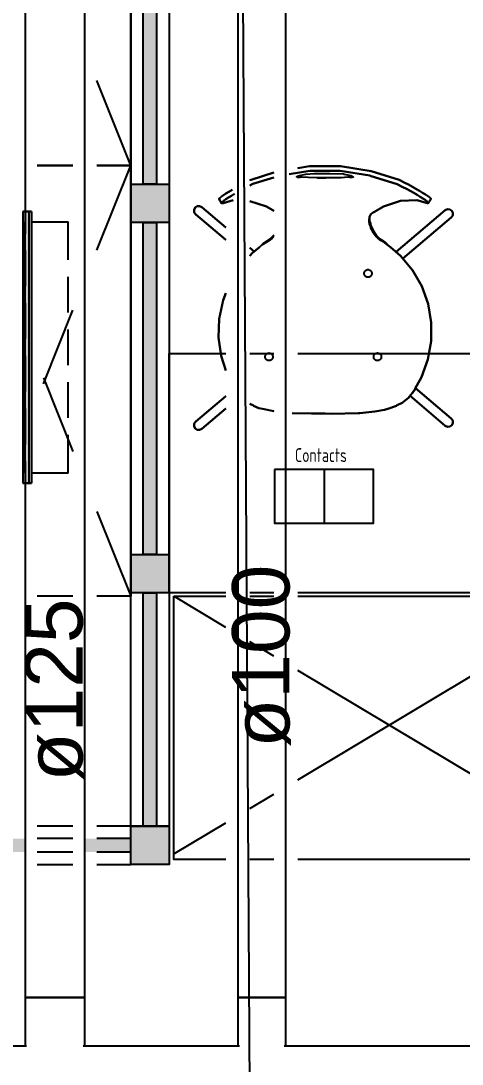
# Model space of a CAD drawing. Extents: x 25325 to 182345, y 3956 to 147305.
# Drawn here: x 91178.691 to 91179.417, y 73653.2 to 73654.916 of the extents above; entities that cross this region are included whole.
import ezdxf

# ---------------------------------------------------------------- set-up
doc = ezdxf.new("R2010")
doc.units = 0
doc.header["$MEASUREMENT"] = 0
doc.layers.add('CAT6A UNDERGROUND PORTS ROUTING', color=1, linetype='CONTINUOUS')
doc.layers.add('CONTACTORS', color=3, linetype='CONTINUOUS')
doc.styles.add('PDF Arial', font='arial.ttf')
doc.styles.add('Tabla_100', font='simplex.shx', dxfattribs={"width": 0.7, "height": 20})

# ---------------------------------------------------------------- blocks, each defined once
blk = doc.blocks.new('Sheet-Климатична и вентилационна система офис помещение етаж 4_1')
at = {"layer": 'CAT6A UNDERGROUND PORTS ROUTING', "true_color": 0xd8d8d8, "transparency": 33554687}
for points in [[(10.9177, 17.3519), (10.9177, 17.9614), (10.8957, 17.9614), (10.8957, 17.3519)], [(10.8752, 17.2889), (10.9382, 17.2889), (10.9382, 17.3519), (10.8752, 17.3519)], [(10.9177, 16.7424), (10.9177, 17.2889), (10.8957, 17.2889), (10.8957, 16.7424)], [(11.3026, 17.248), (11.2906, 17.2587), (11.2849, 17.2618), (11.2849, 17.2602), (11.2906, 17.2575), (11.296, 17.2533)], [(10.8752, 16.6794), (10.9382, 16.6794), (10.9382, 16.7424), (10.8752, 16.7424)], [(10.9177, 16.2959), (10.9177, 16.6794), (10.8957, 16.6794), (10.8957, 16.2959)], [(10.8752, 16.2329), (10.9382, 16.2329), (10.9382, 16.2959), (10.8752, 16.2959)]]:
    blk.add_hatch(color=254, dxfattribs=at).paths.add_polyline_path(points)
at = {"layer": 'CAT6A UNDERGROUND PORTS ROUTING', "transparency": 33554687}
for points in [[(10.7001, 16.8601), (10.7083, 16.8601), (10.7083, 17.3065), (10.6974, 17.3065), (10.6974, 16.8601)], [(10.7118, 16.8601), (10.7118, 17.3065), (10.7083, 17.3065), (10.7083, 16.8601)]]:
    blk.add_hatch(color=256, dxfattribs=at).paths.add_polyline_path(points)
at = {"layer": 'CAT6A UNDERGROUND PORTS ROUTING', "true_color": 0xd8d8d8, "transparency": 33554687}
h = blk.add_hatch(color=254, dxfattribs=at)
h.paths.add_polyline_path([(11.2849, 17.2602), (11.2849, 17.2618), (11.279, 17.268), (11.2741, 17.2755), (11.2741, 17.2724), (11.2813, 17.2636)])
h.paths.add_polyline_path([(11.2735, 17.2736), (11.2735, 17.2769), (11.2676, 17.2908), (11.2694, 17.2827), (11.2704, 17.2793)])
h = blk.add_hatch(color=254, dxfattribs=at)
h.paths.add_polyline_path([(10.525, 16.2534), (10.7013, 16.2534), (10.7013, 16.2754), (10.2154, 16.2754), (10.2154, 16.2534)])
h.paths.add_polyline_path([(10.8752, 16.2534), (10.8752, 16.2754), (10.7997, 16.2754), (10.7997, 16.2534)])
at = {"layer": 'CAT6A UNDERGROUND PORTS ROUTING', "color": 253, "true_color": 0x9c9c9c, "transparency": 33554687}
for points in [[(10.8752, 16.2959), (10.8752, 19.9942)], [(10.9382, 19.9942), (10.9382, 16.2959), (10.8752, 16.2959), (10.9382, 16.2959), (10.9382, 16.2329), (10.8752, 16.2329), (10.8752, 16.2959)], [(10.8752, 18.0911), (10.8752, 17.3825), (10.8194, 17.3825)], [(10.9177, 17.3519), (10.8957, 17.3519), (10.8957, 17.9614), (10.9177, 17.9614), (10.9177, 17.3519)], [(10.8194, 17.243), (10.8752, 17.3825), (10.8194, 17.522)], [(10.78, 17.3825), (10.721, 17.3825)], [(10.721, 17.3825), (10.78, 17.3825)], [(10.8752, 17.3825), (10.8752, 16.6739), (10.8194, 16.6739)], [(10.8194, 17.3825), (10.8752, 17.3825)], [(11.1499, 17.3779), (11.1691, 17.3811), (11.1948, 17.3811), (11.2204, 17.3812), (11.2706, 17.3732), (11.2709, 17.3731), (11.3166, 17.3591), (11.3264, 17.354), (11.3324, 17.3509), (11.3385, 17.3475), (11.3445, 17.3442), (11.3502, 17.3409), (11.3554, 17.3377), (11.3599, 17.3348), (11.3636, 17.3323), (11.3665, 17.3302), (11.3683, 17.3286), (11.3691, 17.3275), (11.3688, 17.327), (11.3648, 17.3203), (11.365, 17.3209), (11.3641, 17.322), (11.3623, 17.3236), (11.3595, 17.3257), (11.3558, 17.3282), (11.3513, 17.331), (11.3462, 17.3341), (11.3407, 17.3374), (11.3349, 17.3407), (11.3289, 17.3439), (11.323, 17.347), (11.3135, 17.3519), (11.269, 17.3656), (11.2687, 17.3657), (11.2198, 17.3736), (11.1948, 17.3736), (11.1697, 17.3735), (11.136, 17.3679)], [(11.3648, 17.3203), (11.3688, 17.327), (11.3691, 17.3275), (11.3683, 17.3286), (11.3665, 17.3302), (11.3636, 17.3323), (11.3599, 17.3348), (11.3554, 17.3377), (11.3502, 17.3409), (11.3445, 17.3442), (11.3385, 17.3475), (11.3324, 17.3509), (11.3264, 17.354), (11.3166, 17.3591), (11.2709, 17.3731), (11.2706, 17.3732), (11.2204, 17.3812), (11.1948, 17.3812), (11.1691, 17.3812), (11.1499, 17.378)], [(11.0712, 17.3581), (11.0731, 17.3591), (11.1105, 17.3708)], [(11.1105, 17.3708), (11.0731, 17.3591), (11.0712, 17.3581)], [(11.136, 17.3679), (11.1697, 17.3735), (11.1948, 17.3736), (11.2198, 17.3736), (11.2687, 17.3657), (11.269, 17.3656), (11.3135, 17.3519), (11.323, 17.347), (11.3289, 17.3439), (11.3349, 17.3407), (11.3407, 17.3374), (11.3462, 17.3341), (11.3513, 17.331), (11.3558, 17.3282), (11.3595, 17.3257), (11.3623, 17.3236), (11.3641, 17.322), (11.365, 17.3209), (11.3648, 17.3203), (11.3635, 17.3204), (11.3457, 17.3253), (11.3193, 17.3241), (11.2909, 17.3149), (11.2763, 17.3062), (11.2739, 17.305), (11.271, 17.3029), (11.2703, 17.3021), (11.2681, 17.2979), (11.2681, 17.2976), (11.2674, 17.2924), (11.2676, 17.2908), (11.2682, 17.2861), (11.2694, 17.2827), (11.2704, 17.2793), (11.2735, 17.2736), (11.2741, 17.2724), (11.279, 17.2657), (11.2813, 17.2636), (11.2849, 17.2602), (11.2906, 17.2575), (11.296, 17.2533), (11.3026, 17.248), (11.3191, 17.2341), (11.3387, 17.2104), (11.3539, 17.1837), (11.3643, 17.1547)], [(11.2678, 17.2952), (11.2682, 17.2911), (11.2694, 17.2872), (11.2704, 17.2833), (11.2735, 17.2769), (11.2741, 17.2755), (11.279, 17.268), (11.2813, 17.2657), (11.2849, 17.2618), (11.2906, 17.2587), (11.296, 17.2539), (11.3026, 17.248), (11.296, 17.2533), (11.2906, 17.2575), (11.2849, 17.2602), (11.2813, 17.2636), (11.279, 17.2657), (11.2741, 17.2724), (11.2735, 17.2736), (11.2704, 17.2793), (11.2694, 17.2827), (11.2682, 17.2861), (11.2676, 17.2908), (11.2674, 17.2924), (11.2681, 17.2976), (11.2681, 17.2979), (11.2703, 17.3021), (11.271, 17.3029), (11.2739, 17.305), (11.2763, 17.3062), (11.2763, 17.3063), (11.2909, 17.3149), (11.3193, 17.3241), (11.3457, 17.3253), (11.3635, 17.3204), (11.3648, 17.3203), (11.365, 17.3209), (11.3641, 17.322), (11.3623, 17.3236), (11.3595, 17.3257), (11.3558, 17.3282), (11.3513, 17.331), (11.3462, 17.3341), (11.3407, 17.3374), (11.3349, 17.3407), (11.3289, 17.3439), (11.323, 17.347), (11.3135, 17.3519), (11.269, 17.3656), (11.2687, 17.3657), (11.2198, 17.3736), (11.1948, 17.3736), (11.1697, 17.3735), (11.136, 17.3679)], [(11.1807, 17.3619), (11.1669, 17.3624), (11.1573, 17.3632), (11.1548, 17.363), (11.1536, 17.3628), (11.1524, 17.3628), (11.1512, 17.3627), (11.1502, 17.3628), (11.1494, 17.3629), (11.1488, 17.363), (11.1485, 17.3633), (11.1483, 17.3635), (11.1484, 17.3638), (11.1487, 17.3642), (11.1492, 17.3645), (11.15, 17.3649), (11.1509, 17.3653), (11.1526, 17.3658), (11.1632, 17.3682), (11.177, 17.3691), (11.1833, 17.3692), (11.1949, 17.3692), (11.203, 17.3692), (11.2252, 17.3685), (11.2262, 17.3684), (11.2371, 17.3658), (11.2382, 17.3655), (11.2392, 17.3651), (11.24, 17.3648), (11.2407, 17.3644), (11.2411, 17.364), (11.2413, 17.3637), (11.2413, 17.3634), (11.2411, 17.3632), (11.2406, 17.363), (11.2399, 17.3628), (11.239, 17.3628), (11.238, 17.3627), (11.2368, 17.3628), (11.2356, 17.3629), (11.2349, 17.363), (11.2324, 17.3632), (11.2216, 17.3623), (11.1807, 17.3619), (11.1669, 17.3624), (11.1573, 17.3632), (11.1548, 17.363), (11.1536, 17.3628), (11.1524, 17.3628), (11.1512, 17.3627), (11.1502, 17.3628), (11.1494, 17.3629), (11.1488, 17.363), (11.1485, 17.3633), (11.1483, 17.3635), (11.1484, 17.3638), (11.1487, 17.3642), (11.1492, 17.3645), (11.15, 17.3649), (11.1509, 17.3653), (11.1526, 17.3658), (11.1632, 17.3682), (11.177, 17.3691), (11.1833, 17.3692), (11.1949, 17.3692), (11.203, 17.3692), (11.2252, 17.3685), (11.2262, 17.3684), (11.2371, 17.3658), (11.2382, 17.3655), (11.2392, 17.3651), (11.24, 17.3648), (11.2407, 17.3644), (11.2411, 17.364), (11.2413, 17.3637), (11.2413, 17.3634), (11.2411, 17.3632), (11.2406, 17.363), (11.2399, 17.3628), (11.239, 17.3628), (11.238, 17.3627), (11.2368, 17.3628), (11.2356, 17.3629), (11.2349, 17.363), (11.2324, 17.3632), (11.2216, 17.3623), (11.1964, 17.3615), (11.1949, 17.3616), (11.1822, 17.3617)], [(11.1897, 17.3694), (11.1897, 17.3693)], [(11.1897, 17.3694), (11.1897, 17.3693)], [(10.8752, 17.3519), (10.9382, 17.3519), (10.9382, 17.2889), (10.8752, 17.2889), (10.8752, 17.3519)], [(11.1105, 17.3627), (11.0762, 17.352), (11.0712, 17.3494)], [(11.0712, 17.3494), (11.0762, 17.352), (11.1105, 17.3627)], [(11.1105, 17.3627), (11.0762, 17.352), (11.0712, 17.3494)], [(11.0461, 17.3357), (11.0408, 17.3325), (11.036, 17.3296), (11.0319, 17.3269), (11.0287, 17.3246), (11.0263, 17.3227), (11.025, 17.3213), (11.0247, 17.3205), (11.0206, 17.3272), (11.0208, 17.328), (11.0221, 17.3293), (11.0245, 17.3312), (11.0278, 17.3335), (11.0319, 17.3362), (11.0368, 17.3392), (11.0422, 17.3425)], [(11.0422, 17.3425), (11.0368, 17.3392), (11.0319, 17.3362), (11.0278, 17.3335), (11.0245, 17.3312), (11.0221, 17.3293), (11.0208, 17.328), (11.0206, 17.3272), (11.0247, 17.3205)], [(11.0439, 17.3253), (11.0273, 17.3207), (11.0254, 17.3203), (11.0247, 17.3205), (11.025, 17.3213), (11.0263, 17.3227), (11.0287, 17.3246), (11.0319, 17.3269), (11.036, 17.3296), (11.0408, 17.3325), (11.0461, 17.3357)], [(11.0461, 17.3357), (11.0408, 17.3325), (11.036, 17.3296), (11.0319, 17.3269), (11.0287, 17.3246), (11.0263, 17.3227), (11.025, 17.3213), (11.0247, 17.3205), (11.0254, 17.3203), (11.0273, 17.3207), (11.0439, 17.3253)], [(11.0318, 17.2804), (10.9922, 17.3139), (10.9885, 17.3157), (10.9844, 17.3155), (10.9811, 17.3132), (10.9794, 17.3095), (10.9798, 17.3053), (10.9823, 17.3019), (11.0318, 17.26)], [(11.0318, 17.26), (10.9823, 17.3019), (10.9798, 17.3053), (10.9794, 17.3095), (10.9811, 17.3132), (10.9844, 17.3155), (10.9885, 17.3157), (10.9922, 17.3139), (11.0318, 17.2804)], [(11.1105, 17.3079), (11.0988, 17.3149), (11.0712, 17.3238)], [(11.0712, 17.3238), (11.0988, 17.3149), (11.1105, 17.3079)], [(11.2694, 17.2872), (11.2704, 17.2833), (11.2735, 17.2769), (11.2741, 17.2755), (11.279, 17.268), (11.2813, 17.2657), (11.2849, 17.2618), (11.2849, 17.2602), (11.2813, 17.2636), (11.279, 17.2657), (11.2741, 17.2724), (11.2735, 17.2736), (11.2704, 17.2793), (11.2694, 17.2827), (11.2682, 17.2861), (11.2676, 17.2908), (11.2674, 17.2924), (11.2678, 17.2952), (11.2682, 17.2911), (11.2694, 17.2872)], [(11.323, 17.2294), (11.4025, 17.2968), (11.323, 17.2294), (11.3191, 17.2341), (11.3117, 17.2403), (11.3925, 17.3088), (11.3963, 17.3106), (11.4004, 17.3103), (11.4037, 17.308), (11.4054, 17.3043), (11.4049, 17.3002), (11.4025, 17.2968), (11.4049, 17.3002), (11.4054, 17.3043), (11.4037, 17.308), (11.4004, 17.3103), (11.3963, 17.3106), (11.3925, 17.3088), (11.3117, 17.2403)], [(10.8957, 16.7424), (10.8957, 17.2889), (10.9177, 17.2889), (10.9177, 16.7424), (10.8957, 16.7424)], [(11.1105, 17.2681), (11.1086, 17.2657), (11.1081, 17.2649), (11.1048, 17.2618), (11.0932, 17.2539), (11.0917, 17.2529), (11.0871, 17.248), (11.0751, 17.2385), (11.0712, 17.234)], [(11.0712, 17.234), (11.0751, 17.2385), (11.0871, 17.248), (11.0917, 17.2523), (11.0932, 17.2533), (11.1048, 17.2602), (11.1081, 17.263), (11.1086, 17.2636), (11.1105, 17.2658)], [(11.1105, 17.2658), (11.1086, 17.2636), (11.1081, 17.263), (11.1048, 17.2602), (11.0932, 17.2533), (11.0917, 17.2523), (11.0871, 17.248), (11.0917, 17.2529), (11.0932, 17.2539), (11.1048, 17.2618), (11.1081, 17.2649), (11.1086, 17.2657), (11.1105, 17.2681)], [(11.1105, 17.2658), (11.1086, 17.2636), (11.1081, 17.263), (11.1048, 17.2602), (11.0932, 17.2533), (11.0917, 17.2523), (11.0871, 17.248)], [(11.2849, 17.2618), (11.2906, 17.2587), (11.296, 17.2539), (11.3026, 17.248), (11.296, 17.2533), (11.2906, 17.2575), (11.2849, 17.2602), (11.2849, 17.2618), (11.2849, 17.2602)], [(11.0712, 17.234), (11.0751, 17.2385), (11.0783, 17.241), (11.0712, 17.2471)], [(11.0712, 17.2471), (11.0783, 17.241)], [(11.1408, 16.9752), (11.1726, 16.9743), (11.1949, 16.9745), (11.2054, 16.9742), (11.2497, 16.9751), (11.2521, 16.9752), (11.277, 16.978), (11.2926, 16.9806), (11.298, 16.9821), (11.3124, 16.9874), (11.3127, 16.9876), (11.3228, 16.9927), (11.3242, 16.9937), (11.3325, 17.0009), (11.3334, 17.0017), (11.3387, 17.0086), (11.3424, 17.0137), (11.3439, 17.0167), (11.3459, 17.0208), (11.3535, 17.0341), (11.3641, 17.0631), (11.3694, 17.0935), (11.3695, 17.1243), (11.3643, 17.1547), (11.3539, 17.1837), (11.3387, 17.2104), (11.3191, 17.2341), (11.3026, 17.248)], [(11.2656, 17.1986), (11.2645, 17.1987), (11.2635, 17.199), (11.2625, 17.1995), (11.2616, 17.2001), (11.2609, 17.2009), (11.2602, 17.2018), (11.2598, 17.2027), (11.2595, 17.2038), (11.2594, 17.2049), (11.2595, 17.206), (11.2598, 17.207), (11.2602, 17.208), (11.2609, 17.2089), (11.2616, 17.2097), (11.2625, 17.2103), (11.2635, 17.2108), (11.2645, 17.2111), (11.2656, 17.2112), (11.2667, 17.2111), (11.2677, 17.2108), (11.2687, 17.2103), (11.2696, 17.2097), (11.2704, 17.2089), (11.271, 17.208), (11.2714, 17.207), (11.2717, 17.206), (11.2718, 17.2049), (11.2717, 17.2038), (11.2714, 17.2027), (11.271, 17.2018), (11.2704, 17.2009), (11.2696, 17.2001), (11.2687, 17.1995), (11.2677, 17.199), (11.2667, 17.1987), (11.2656, 17.1986)], [(11.0318, 17.0455), (11.0241, 17.0692), (11.0198, 17.0997), (11.0209, 17.1305), (11.0272, 17.1607), (11.0318, 17.1724)], [(11.0318, 17.1724), (11.0272, 17.1607), (11.0209, 17.1305), (11.0198, 17.0997), (11.0241, 17.0692), (11.0318, 17.0455)], [(10.7315, 17.0233), (10.78, 17.1446)], [(11.3643, 17.1547), (11.3695, 17.1243), (11.3694, 17.0935), (11.3641, 17.0631), (11.3535, 17.0341), (11.3459, 17.0208), (11.3439, 17.0167), (11.3424, 17.0137), (11.3387, 17.0086), (11.3334, 17.0017), (11.3325, 17.0009), (11.3242, 16.9937), (11.3228, 16.9927), (11.3127, 16.9876), (11.3124, 16.9874), (11.298, 16.9821), (11.2926, 16.9806), (11.277, 16.978), (11.2521, 16.9752), (11.2497, 16.9751), (11.2054, 16.9742), (11.1949, 16.9745), (11.1726, 16.9743), (11.1408, 16.9752)], [(10.9382, 17.0731), (11.0318, 17.0731)], [(11.0318, 16.6794), (10.9382, 16.6794), (10.9382, 17.0731)], [(11.0712, 17.0731), (11.1105, 17.0731)], [(11.1026, 17.0615), (11.1016, 17.0616), (11.1005, 17.0619), (11.0995, 17.0624), (11.0986, 17.063), (11.0979, 17.0638), (11.0973, 17.0647), (11.0968, 17.0657), (11.0965, 17.0667), (11.0964, 17.0678), (11.0965, 17.0689), (11.0968, 17.0699), (11.0973, 17.0709), (11.0979, 17.0718), (11.0986, 17.0726), (11.0995, 17.0732), (11.1005, 17.0737), (11.1016, 17.074), (11.1026, 17.0741), (11.1037, 17.074), (11.1048, 17.0737), (11.1057, 17.0732), (11.1066, 17.0726), (11.1074, 17.0718), (11.108, 17.0709), (11.1085, 17.0699), (11.1088, 17.0689), (11.1088, 17.0678), (11.1088, 17.0667), (11.1085, 17.0657), (11.108, 17.0647), (11.1074, 17.0638), (11.1066, 17.063), (11.1057, 17.0624), (11.1048, 17.0619), (11.1037, 17.0616), (11.1026, 17.0615)], [(11.1499, 17.0731), (12.3948, 17.0731), (12.3948, 16.6794), (11.1499, 16.6794)], [(11.2811, 17.0615), (11.2801, 17.0616), (11.279, 17.0619), (11.278, 17.0624), (11.2771, 17.063), (11.2764, 17.0638), (11.2758, 17.0647), (11.2753, 17.0657), (11.275, 17.0667), (11.2749, 17.0678), (11.275, 17.0689), (11.2753, 17.0699), (11.2758, 17.0709), (11.2764, 17.0718), (11.2771, 17.0726), (11.278, 17.0732), (11.279, 17.0737), (11.2801, 17.074), (11.2811, 17.0741), (11.2822, 17.074), (11.2833, 17.0737), (11.2842, 17.0732), (11.2851, 17.0726), (11.2859, 17.0718), (11.2865, 17.0709), (11.287, 17.0699), (11.2872, 17.0689), (11.2873, 17.0678), (11.2872, 17.0667), (11.287, 17.0657), (11.2865, 17.0647), (11.2859, 17.0638), (11.2851, 17.063), (11.2842, 17.0624), (11.2833, 17.0619), (11.2822, 17.0616), (11.2811, 17.0615)], [(10.7315, 17.0331), (10.78, 16.9118)], [(11.3347, 17.0034), (11.3925, 16.9544), (11.3963, 16.9526), (11.4004, 16.9529), (11.4037, 16.9552), (11.4054, 16.9589), (11.4049, 16.963), (11.4025, 16.9664), (11.3437, 17.0163), (11.4025, 16.9664), (11.4049, 16.963), (11.4054, 16.9589), (11.4037, 16.9552), (11.4004, 16.9529), (11.3963, 16.9526), (11.3925, 16.9544), (11.3347, 17.0034), (11.3437, 17.0163)], [(11.0318, 17.0033), (10.9823, 16.9613), (10.9798, 16.9579), (10.9794, 16.9538), (10.9811, 16.9501), (10.9844, 16.9478), (10.9885, 16.9475), (10.9922, 16.9493), (11.0318, 16.9828)], [(11.0318, 16.9828), (10.9922, 16.9493), (10.9885, 16.9475), (10.9844, 16.9478), (10.9811, 16.9501), (10.9794, 16.9538), (10.9798, 16.9579), (10.9823, 16.9613), (11.0318, 17.0033)], [(11.1105, 16.9785), (11.0917, 16.9821), (11.0862, 16.9835), (11.0773, 16.9874), (11.077, 16.9876), (11.0712, 16.9902)], [(11.0712, 16.9902), (11.077, 16.9876), (11.0773, 16.9874), (11.0862, 16.9835), (11.0917, 16.9821), (11.1105, 16.9785)], [(10.8194, 16.8134), (10.8752, 16.6739)], [(10.8752, 16.7424), (10.9382, 16.7424), (10.9382, 16.6794), (10.8752, 16.6794), (10.8752, 16.7424)], [(10.9177, 16.6794), (10.9177, 16.2959), (10.8957, 16.2959), (10.8957, 16.6794), (10.9177, 16.6794)], [(11.1105, 16.6794), (11.0712, 16.6794)], [(10.78, 16.6739), (10.721, 16.6739)], [(11.0318, 16.6226), (10.9461, 16.6739)], [(10.9461, 16.6739), (11.0318, 16.6739)], [(11.0318, 16.2408), (10.9461, 16.2408), (10.9461, 16.6739)], [(11.0712, 16.6739), (11.1105, 16.6739)], [(11.1499, 16.3721), (11.6547, 16.6739)], [(11.1499, 16.6739), (11.6547, 16.6739), (11.6547, 16.2408), (11.1499, 16.2408)], [(11.1105, 16.5755), (11.0712, 16.5991)], [(11.6547, 16.2502), (11.1499, 16.552)], [(11.0712, 16.325), (11.1105, 16.3486)], [(10.9461, 16.2502), (11.0318, 16.3015)], [(10.78, 16.2959), (10.721, 16.2959)], [(10.8194, 16.2329), (10.8752, 16.2329), (10.8752, 16.2959), (10.8194, 16.2959)], [(10.78, 16.2754), (10.721, 16.2754)], [(10.8194, 16.2534), (10.8752, 16.2534), (10.8752, 16.2754), (10.8194, 16.2754)], [(10.721, 16.2534), (10.78, 16.2534)], [(10.721, 16.2329), (10.78, 16.2329)], [(11.1105, 16.2408), (11.0712, 16.2408)]]:
    blk.add_lwpolyline(points, dxfattribs=at)
at = {"layer": 'CAT6A UNDERGROUND PORTS ROUTING', "transparency": 33554687}
for points in [[(11.0515, 18.7685), (11.0515, 16.014)], [(11.1302, 16.014), (11.1302, 18.1414)], [(10.7013, 17.6942), (10.7013, 17.3065)], [(10.7997, 16.014), (10.7997, 17.6942)], [(10.7013, 17.3065), (10.7013, 17.2703)], [(10.7013, 17.2427), (10.7013, 17.1837)], [(10.7013, 17.1561), (10.7013, 17.0971)], [(10.7013, 17.0695), (10.7013, 17.0105)], [(10.7013, 16.9829), (10.7013, 16.9238)], [(10.7013, 16.8963), (10.7013, 16.8601)], [(10.7013, 16.8601), (10.7013, 16.014)], [(10.7505, 16.014), (10.7378, 16.014), (10.7259, 16.014), (10.7157, 16.014), (10.7079, 16.014), (10.703, 16.014), (10.7013, 16.014)], [(10.7013, 16.014), (10.7013, 15.934)], [(10.7013, 16.014), (10.703, 16.014), (10.7079, 16.014), (10.7157, 16.014), (10.7259, 16.014), (10.7378, 16.014), (10.7505, 16.014)], [(10.7997, 16.014), (10.798, 16.014), (10.7931, 16.014), (10.7853, 16.014), (10.7751, 16.014), (10.7633, 16.014), (10.7505, 16.014)], [(10.7505, 16.014), (10.7633, 16.014), (10.7751, 16.014), (10.7853, 16.014), (10.7931, 16.014), (10.798, 16.014), (10.7997, 16.014)], [(10.7997, 15.934), (10.7997, 16.014)], [(11.0909, 16.014), (11.0807, 16.014), (11.0712, 16.014), (11.063, 16.014), (11.0568, 16.014), (11.0528, 16.014), (11.0515, 16.014)], [(11.0515, 16.014), (11.0515, 15.934)], [(11.0515, 16.014), (11.0528, 16.014), (11.0568, 16.014), (11.063, 16.014), (11.0712, 16.014), (11.0807, 16.014), (11.0909, 16.014)], [(11.1302, 16.014), (11.1289, 16.014), (11.125, 16.014), (11.1187, 16.014), (11.1105, 16.014), (11.101, 16.014), (11.0909, 16.014)], [(11.0909, 16.014), (11.101, 16.014), (11.1105, 16.014), (11.1187, 16.014), (11.125, 16.014), (11.1289, 16.014), (11.1302, 16.014)], [(11.1302, 15.934), (11.1302, 16.014)], [(10.7034, 15.934), (10.6147, 15.934)], [(10.7013, 15.934), (10.7013, 15.9329)], [(11.0543, 15.934), (10.797, 15.934)], [(10.7997, 15.9329), (10.7997, 15.934)], [(11.0515, 15.934), (11.0515, 15.933)], [(12.435, 15.934), (11.1274, 15.934)], [(11.1302, 15.933), (11.1302, 15.934)]]:
    blk.add_lwpolyline(points, dxfattribs=at)
at = {"layer": 'CAT6A UNDERGROUND PORTS ROUTING', "color": 7, "transparency": 33554687}
for points in [[(10.6974, 17.3065), (10.6974, 16.8601)], [(10.7013, 17.3065), (10.7001, 17.3065), (10.6974, 17.3065)], [(10.6974, 17.3065), (10.7001, 17.3065), (10.7083, 17.3065)], [(10.7118, 17.3065), (10.704, 17.3065), (10.7013, 17.3065)], [(10.7083, 17.3065), (10.7118, 17.3065)], [(10.7083, 16.8601), (10.7083, 17.3065)], [(10.7118, 17.3065), (10.7118, 16.8601)], [(10.7017, 16.8766), (10.7017, 17.29)], [(10.7118, 17.29), (10.7722, 17.29)], [(10.7722, 17.227), (10.7722, 17.29)], [(10.7722, 17.1404), (10.7722, 17.1994)], [(10.7722, 17.0538), (10.7722, 17.1128)], [(10.7722, 16.9672), (10.7722, 17.0262)], [(10.7722, 16.8766), (10.7722, 16.9396)], [(10.7722, 16.8766), (10.7118, 16.8766)], [(10.7083, 16.8601), (10.7001, 16.8601), (10.6974, 16.8601)], [(10.6974, 16.8601), (10.7001, 16.8601), (10.7013, 16.8601)], [(10.7013, 16.8601), (10.704, 16.8601), (10.7118, 16.8601)], [(10.7118, 16.8601), (10.7083, 16.8601)]]:
    blk.add_lwpolyline(points, dxfattribs=at)
at = {"layer": 'CAT6A UNDERGROUND PORTS ROUTING', "color": 7, "char_height": 0.094445, "attachment_point": 7, "rotation": 90, "style": 'PDF Arial'}
for s, insert in [('\\W1.001034;ø100', (11.1389, 16.4249)), ('\\W1.001002;ø125', (10.7985, 16.3693))]:
    blk.add_mtext(s, dxfattribs=dict(at, insert=insert))

msp = doc.modelspace()

# ---------------------------------------------------------------- linework, layer by layer
at = {"layer": 'CAT6A UNDERGROUND PORTS ROUTING'}
msp.add_line((91179.0483, 73656.4068), (91179.0717, 73652.4268), dxfattribs=at)
at = {"layer": 'CONTACTORS'}
msp.add_line((91179.1903, 73654.1775), (91179.1903, 73654.0894), dxfattribs=at)
msp.add_lwpolyline([(91179.1089, 73654.1775), (91179.1089, 73654.0894), (91179.2716, 73654.0894), (91179.2716, 73654.1775)], close=True, dxfattribs=at)

# ---------------------------------------------------------------- block references
at = {"layer": 'CAT6A UNDERGROUND PORTS ROUTING'}
msp.add_blockref('Sheet-Климатична и вентилационна система офис помещение етаж 4_1', (91167.997, 73637.2953), dxfattribs=at)

# ---------------------------------------------------------------- texts
at = {"layer": 'CONTACTORS', "insert": (91179.1424, 73654.2128), "char_height": 0.0227, "attachment_point": 1, "style": 'Tabla_100'}
msp.add_mtext_dynamic_manual_height_columns('Contacts', width=1.026008, gutter_width=0.1142, heights=[0], dxfattribs=at)

doc.saveas('drawing.dxf')
